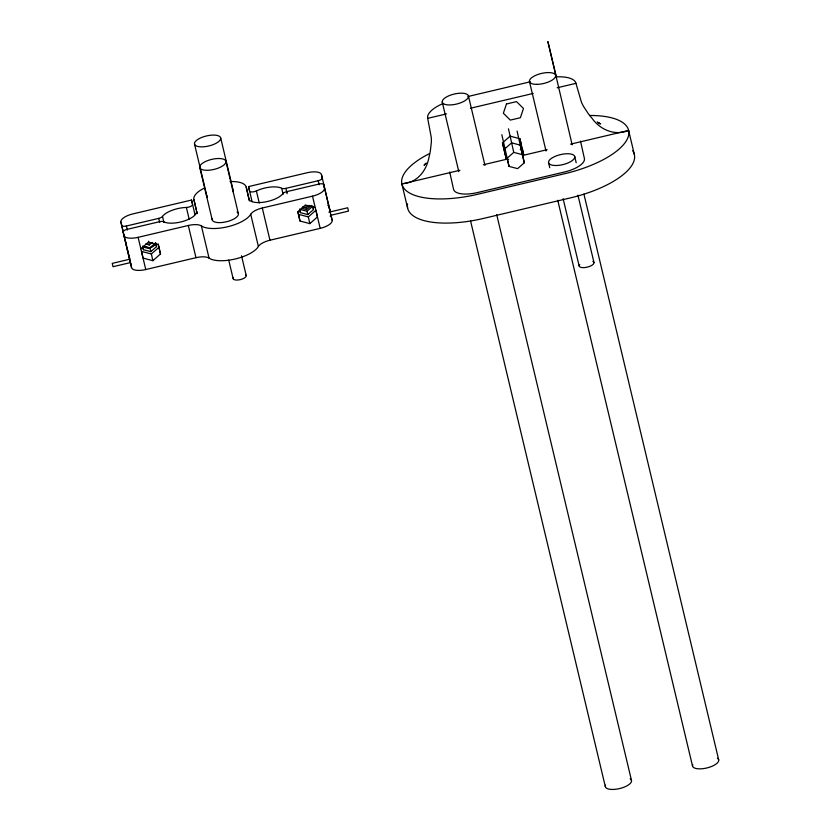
<?xml version="1.0" encoding="UTF-8"?>
<svg xmlns="http://www.w3.org/2000/svg" width="831" height="831" viewBox="0 0 831 831"><rect width="100%" height="100%" fill="white"/><g stroke="black" fill="none" stroke-linecap="round" stroke-linejoin="round"><path stroke-width="1.25" d="M425.794 163.458L424.059 165.296L426.251 163.063M140.823 248.791L148.437 242.081L158.264 244.678L160.487 253.974L152.873 260.685L143.046 258.088L141.54 251.398L151.377 253.985L158.981 247.274L158.15 243.795M145.633 244.002L149.32 244.968L152.177 242.455M155.677 242.777L149.975 247.804L143.825 246.184M156.031 244.397L156.529 246.63L150.816 251.658L143.451 249.716L142.693 246.371L150.068 248.313L155.781 243.286M302.598 206.94L306.286 207.906L309.142 205.392M311.417 205.392L306.66 209.578L301.746 208.28M300.417 212.653L299.669 209.308L307.034 211.251L312.747 206.223L313.495 209.568L307.782 214.595L300.417 212.653L299.586 209.173M297.955 212.009L298.516 214.336L308.343 216.922L315.957 210.212L317.452 216.912L309.838 223.622L300.012 221.025L297.799 211.728L305.403 205.018L315.24 207.615M508.665 159.5L506.214 158.846L502.495 142.859L510.109 136.149L519.936 138.735L523.655 154.732L522.159 148.043L520.258 149.715M504.002 149.549L511.616 142.839L521.442 145.435L519.936 138.735M524.299 162.772L522.356 154.639L513.755 152.374L507.097 158.243L509.039 166.377L517.64 168.641L524.299 162.772L520.414 145.425M403.492 183.599C417.775 182.425 426.926 169.908 429.128 156.592A92.241 85.219 -12.6 0 0 430.354 150.91L431.341 142.257A54.41 50.265 -12.6 0 0 431.299 137.645L427.695 118.345A31.36 11.998 -13.4 0 1 442.611 103.709M468.061 96.489L530.344 81.781M427.695 118.345L446.548 113.899M470.419 108.259L533.232 93.425M557.102 87.795L575.945 83.339L581.44 102.192A54.41 50.265 -12.6 0 0 583.487 106.337L588.265 113.629A92.241 85.219 -12.6 0 0 591.921 118.158C600.179 129.823 614.909 136.18 628.62 130.446L634.375 154.608M194.953 214.543L191.556 200.042L132.856 213.91A13.441 5.142 -13.4 0 0 120.9 222.022L123.081 231.402M321.472 174.655L322.22 178.011A4.477 1.714 -13.4 0 1 318.231 180.711L285.885 188.346A4.477 1.714 -13.4 0 1 281.667 188.284A17.918 6.856 -13.4 0 0 256.384 190.943A4.477 1.714 -13.4 0 1 249.549 191.026L248.552 186.591L307.262 172.723A13.441 5.142 -13.4 0 1 321.472 174.655L329.886 210.222A4.477 1.714 -13.4 0 1 329.492 211.188M121.648 225.367A4.477 1.714 -13.4 0 0 126.385 226.011L158.721 218.366A4.477 1.714 -13.4 0 0 162.492 216.424A17.918 6.856 -13.4 0 1 186.373 207.47A4.477 1.714 -13.4 0 0 192.553 204.478L191.556 200.042M230.083 181.563A26.883 10.284 -13.4 0 1 246.225 187.141L248.843 198.858A17.918 6.856 -13.4 0 0 264.185 202.13A17.918 6.856 -13.4 0 0 282.862 193.644A4.477 1.714 -13.4 0 1 286.643 191.691L318.979 184.056A4.477 1.714 -13.4 0 1 323.716 184.7L332.14 220.257A13.441 5.142 -13.4 0 1 320.184 228.369L269.971 240.221A13.441 5.142 -13.4 0 0 258.389 246.475A26.883 10.284 -13.4 0 1 235.225 258.992A26.883 10.284 -13.4 0 1 209.059 258.129A13.441 5.142 -13.4 0 0 195.981 257.693L145.768 269.545A13.441 5.142 -13.4 0 1 131.568 267.613L123.144 232.057A4.477 1.714 -13.4 0 1 127.133 229.356L159.469 221.721A4.477 1.714 -13.4 0 1 163.697 221.773A17.918 6.856 -13.4 0 0 184.108 221.036A17.918 6.856 -13.4 0 0 196.521 211.209L193.893 199.492A26.883 10.284 -13.4 0 1 203.865 188.294M123.892 235.402A13.441 5.142 -13.4 0 0 138.102 237.334L188.305 225.481A13.441 5.142 -13.4 0 1 201.382 225.918A26.883 10.284 -13.4 0 0 227.549 226.78A26.883 10.284 -13.4 0 0 250.713 214.263A13.441 5.142 -13.4 0 1 262.295 208.01L312.508 196.158A13.441 5.142 -13.4 0 0 324.464 188.045L323.716 184.7M459.907 170.282L401.882 183.983L407.637 208.145M483.372 164.746L507.71 159.001M522.335 155.542L547.141 149.684M570.596 144.147L628.62 130.446M129.792 259.22L112.258 263.365L113.006 266.709L130.54 262.575M328.91 212.206L347.711 207.771L348.459 211.116L330.915 215.26M597.707 122.573L600.636 123.912M598.05 122.5L599.94 123.777L597.229 121.866M556.531 77.844L547.878 41.55L572.175 144.843M583.913 194.09L718.701 759.877M574.72 156.54A13.441 5.142 -13.4 0 1 556.074 165.514A13.441 5.142 -13.4 0 1 554.132 156.82A13.441 5.142 -13.4 0 1 574.72 156.54L576.195 162.731M577.94 195.192L593.988 262.565M563.117 198.692L579.165 266.065M529.461 81.563L546.019 151.013M557.746 200.271L692.535 766.057M548.564 162.71L549.738 167.665M502.495 142.859L506.214 158.846M468.424 95.97A13.441 5.142 -13.4 0 1 449.779 104.955A13.441 5.142 -13.4 0 1 447.826 96.261A13.441 5.142 -13.4 0 1 468.424 95.97L484.972 165.431M496.709 214.689L631.498 780.465M442.258 102.151L458.805 171.612M470.543 220.859L605.332 786.645M318.231 180.711L319.187 184.731M312.508 196.158L320.184 228.369M312.664 206.078L313.495 209.568M285.885 188.346L286.851 192.376M286.643 191.691L287.121 193.706M281.667 188.284L283.111 194.329M262.295 208.01L269.971 240.221M256.384 190.943L259.262 203.024M248.552 186.591L251.949 201.092M246.225 187.141L249.103 199.222M248.843 198.858L249.321 200.863M250.713 214.263L258.389 246.475M220.672 137.884A13.441 5.142 -13.4 0 1 202.026 146.869A13.441 5.142 -13.4 0 1 200.074 138.175A13.441 5.142 -13.4 0 1 220.672 137.884L233.137 190.226M225.918 161.307A13.441 5.142 -13.4 0 1 207.262 170.293A13.441 5.142 -13.4 0 1 205.319 161.598A13.441 5.142 -13.4 0 1 225.918 161.307L238.383 213.66M241.509 255.771L246.236 275.601M228.722 260.103L233.147 278.686M194.506 144.064L206.981 196.407M199.752 167.488L212.217 219.831M201.382 225.918L209.059 258.129M193.893 199.492L196.293 209.557M196.77 211.573L197.259 213.588M196.521 211.209L196.999 213.224M186.373 207.47L189.25 219.55M188.305 225.481L195.981 257.693M162.492 216.424L163.936 222.459M158.721 218.366L159.687 222.396M155.979 244.304L156.529 246.63M142.62 246.236L143.451 249.716M138.102 237.334L145.768 269.545M126.385 226.011L127.34 230.031M120.9 222.022L123.3 232.088M123.777 234.093L124.733 238.123M125.211 240.138L126.655 246.173M127.133 248.189L128.088 252.219M123.144 232.057L131.568 267.613M580.516 141.156L584.401 158.503A22.406 8.57 -13.4 0 1 564.467 172.017L477.264 192.605A22.406 8.57 -13.4 0 1 453.591 189.395L449.706 172.038M517.09 131.09L522.356 154.639M508.489 128.826L513.755 152.374M501.831 134.695L509.039 166.377M329.886 210.222L329.138 206.867A13.441 5.142 -13.4 0 0 327.809 205.236M332.14 220.257L331.392 216.912A4.477 1.714 -13.4 0 0 330.177 216.091M305.725 205.392L306.286 207.906M307.034 211.251L307.782 214.595M308.343 216.922L309.838 223.622M298.516 214.336L300.012 221.025M158.981 247.274L160.487 253.974M148.479 241.208L149.32 244.968M150.068 248.313L150.816 251.658M151.377 253.985L152.873 260.685M589.48 115.488A71.684 27.433 -13.4 0 1 627.696 138.164A71.684 27.433 -13.4 0 1 564.841 173.689L477.638 194.277A71.684 27.433 -13.4 0 1 406.276 190.746A71.684 27.433 -13.4 0 1 429.461 153.61M632.661 150.743A71.684 27.433 -13.4 0 1 570.606 197.851L483.393 218.439A71.684 27.433 -13.4 0 1 407.543 203.896M556.303 76.868A31.36 11.998 -13.4 0 1 575.945 83.339M630.158 778.834A13.441 5.142 -13.4 0 1 620.175 788.422A13.441 5.142 -13.4 0 1 605.529 785.15M717.371 758.246A13.441 5.142 -13.4 0 1 707.378 767.834A13.441 5.142 -13.4 0 1 692.732 764.551M592.877 261.453A7.614 2.919 -13.4 0 1 587.216 267.156A7.614 2.919 -13.4 0 1 579.706 264.559M155.885 243.39A8.964 8.279 -12.6 0 1 143.223 246.817M130.82 264.268A4.477 1.714 -13.4 0 1 130.903 263.728M129.979 258.233A4.477 1.714 -13.4 0 1 129.324 257.579L128.566 254.234A13.441 5.142 -13.4 0 1 128.525 253.767M232.327 188.969A13.441 5.142 -13.4 0 1 232.94 191.732M207.397 197.269A13.441 5.142 -13.4 0 1 206.929 195.939M237.053 212.019A13.441 5.142 -13.4 0 1 227.684 221.441A13.441 5.142 -13.4 0 1 212.237 218.865M245.561 274.781A6.721 2.576 -13.4 0 1 240.252 279.652A6.721 2.576 -13.4 0 1 233.407 277.658M506.463 104L503.347 113.245L510.307 120.111L520.372 117.732L523.488 108.487L516.539 101.621L506.463 104M536.982 84.357A13.441 5.142 -13.4 0 0 555.627 75.382A13.441 5.142 -13.4 0 0 535.029 75.663A13.441 5.142 -13.4 0 0 536.982 84.357"/></g></svg>
